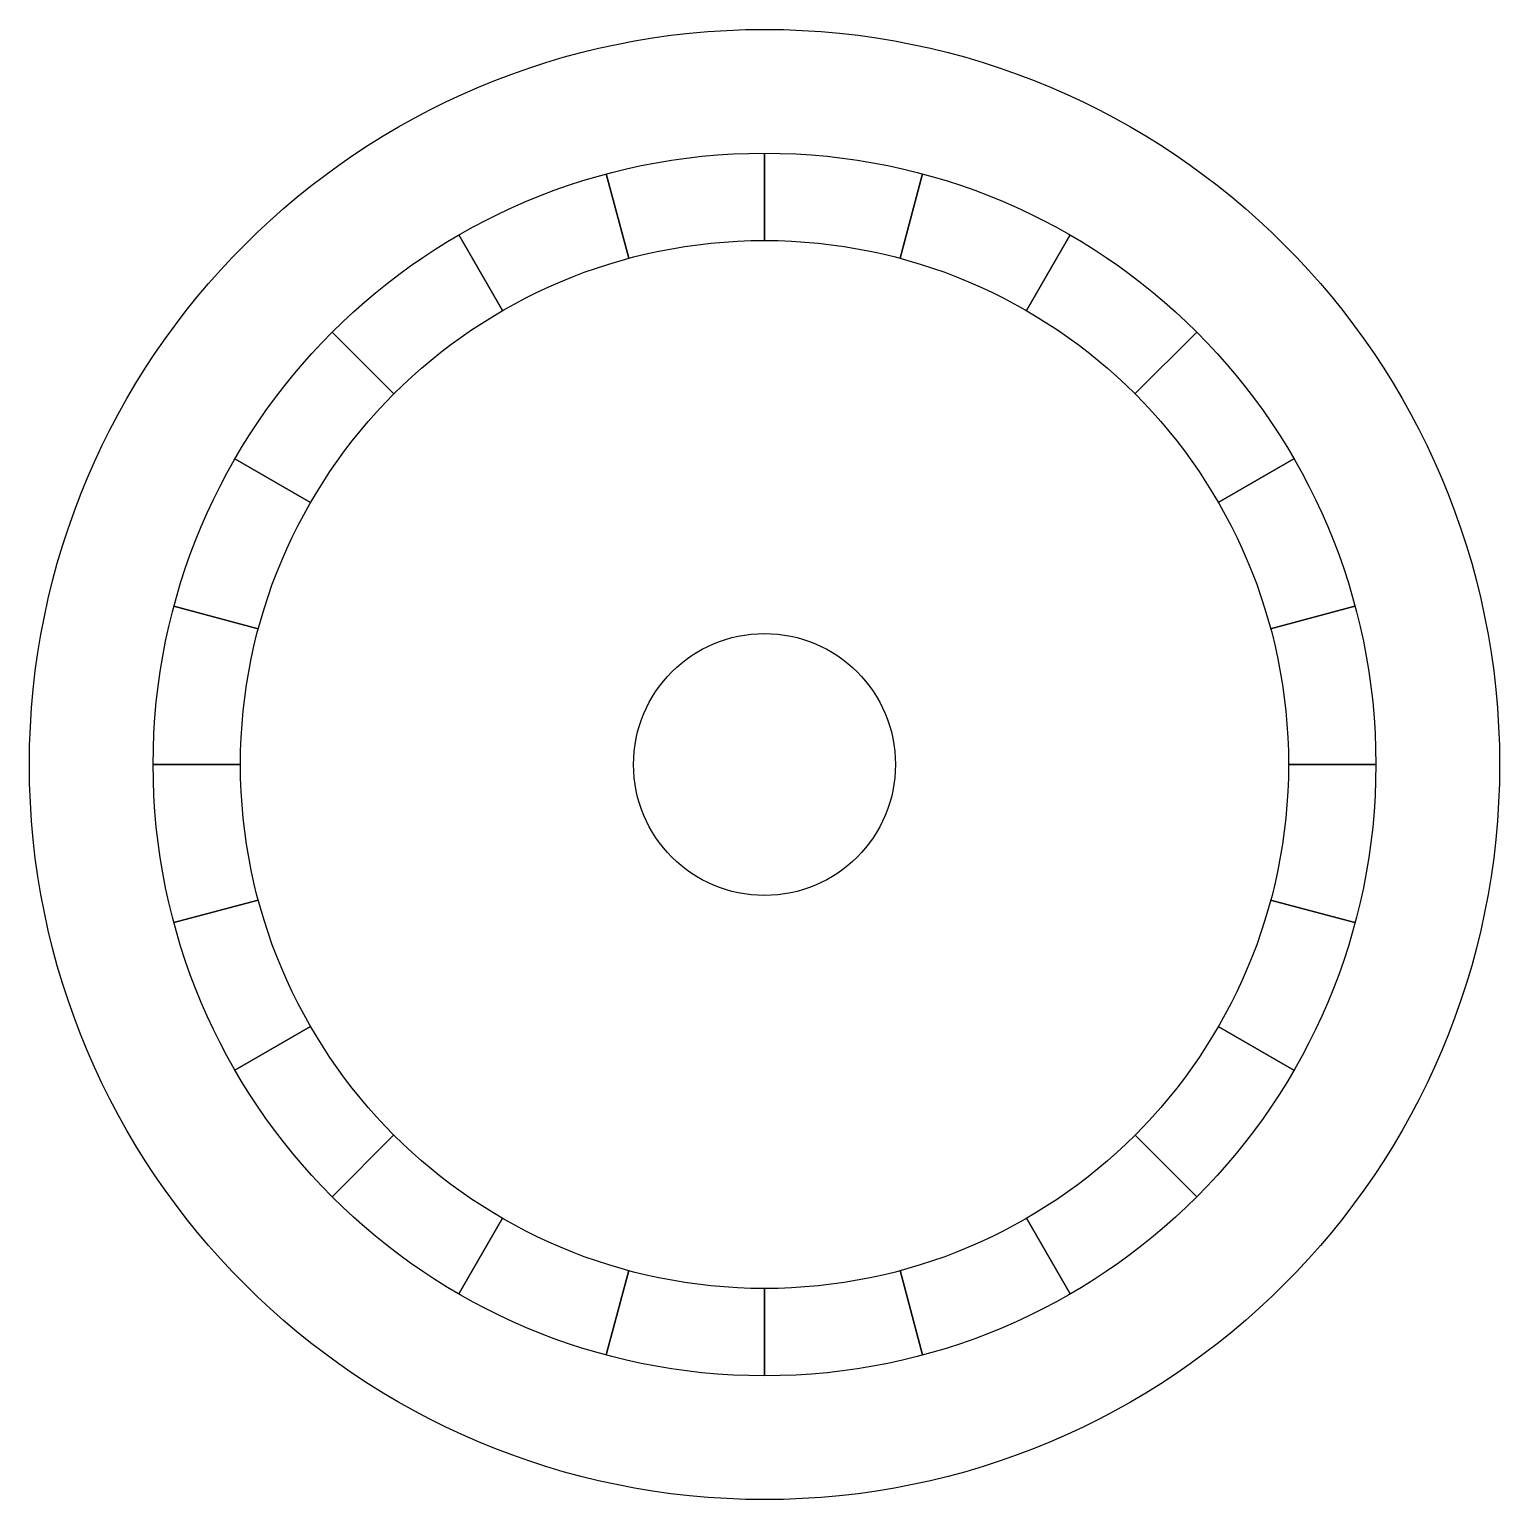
# Model space of a CAD drawing. Extents: x 0 to 16.8, y -16.8 to 0.
import ezdxf

# ---------------------------------------------------------------- set-up
doc = ezdxf.new("R2010")
doc.units = 0

msp = doc.modelspace()

# ---------------------------------------------------------------- linework, layer by layer
at = {"layer": 'layer0'}
for points in [[(8.388, -1.388, 6), (8.388, -2.388, 10)], [(8.388, -2.388, 10), (8.388, -1.388, 6)], [(6.835, -2.592, 10), (6.576, -1.626, 6)], [(6.576, -1.626, 6), (6.835, -2.592, 10)], [(10.199, -1.626, 6), (9.94, -2.592, 10)], [(9.94, -2.592, 10), (10.199, -1.626, 6)], [(4.888, -2.325, 6), (5.388, -3.191, 10)], [(5.388, -3.191, 10), (4.888, -2.325, 6)], [(11.888, -2.325, 6), (11.388, -3.191, 10)], [(11.388, -3.191, 10), (11.888, -2.325, 6)], [(3.438, -3.438, 6), (4.145, -4.145, 10)], [(4.145, -4.145, 10), (3.438, -3.438, 6)], [(13.337, -3.438, 6), (12.63, -4.145, 10)], [(12.63, -4.145, 10), (13.337, -3.438, 6)], [(3.191, -5.388, 10), (2.325, -4.888, 6)], [(2.325, -4.888, 6), (3.191, -5.388, 10)], [(13.584, -5.388, 10), (14.45, -4.888, 6)], [(14.45, -4.888, 6), (13.584, -5.388, 10)], [(1.626, -6.576, 6), (2.592, -6.835, 10)], [(2.592, -6.835, 10), (1.626, -6.576, 6)], [(14.183, -6.835, 10), (15.149, -6.576, 6)], [(15.149, -6.576, 6), (14.183, -6.835, 10)], [(2.388, -8.388, 10), (1.388, -8.388, 6)], [(1.388, -8.388, 6), (2.388, -8.388, 10)], [(15.388, -8.388, 6), (14.388, -8.388, 10)], [(14.388, -8.388, 10), (15.388, -8.388, 6)], [(2.592, -9.94, 10), (1.626, -10.199, 6)], [(1.626, -10.199, 6), (2.592, -9.94, 10)], [(15.149, -10.199, 6), (14.183, -9.94, 10)], [(14.183, -9.94, 10), (15.149, -10.199, 6)], [(3.191, -11.388, 10), (2.325, -11.888, 6)], [(2.325, -11.888, 6), (3.191, -11.388, 10)], [(14.45, -11.888, 6), (13.584, -11.388, 10)], [(13.584, -11.388, 10), (14.45, -11.888, 6)], [(3.438, -13.337, 6), (4.145, -12.63, 10)], [(4.145, -12.63, 10), (3.438, -13.337, 6)], [(12.63, -12.63, 10), (13.337, -13.337, 6)], [(13.337, -13.337, 6), (12.63, -12.63, 10)], [(5.388, -13.584, 10), (4.888, -14.45, 6)], [(4.888, -14.45, 6), (5.388, -13.584, 10)], [(11.888, -14.45, 6), (11.388, -13.584, 10)], [(11.388, -13.584, 10), (11.888, -14.45, 6)], [(6.835, -14.183, 10), (6.576, -15.149, 6)], [(6.576, -15.149, 6), (6.835, -14.183, 10)], [(9.94, -14.183, 10), (10.199, -15.149, 6)], [(10.199, -15.149, 6), (9.94, -14.183, 10)], [(8.388, -15.388, 6), (8.388, -14.388, 10)], [(8.388, -14.388, 10), (8.388, -15.388, 6)]]:
    msp.add_polyline3d(points, dxfattribs=at)
for centre, radius in [((8.388, -8.388, 2), 8.417), ((8.388, -8.388), 8.417), ((8.388, -8.388, 6), 7), ((8.388, -8.388, 6), 7), ((8.388, -8.388, 6), 7), ((8.388, -8.388, 6), 7), ((8.388, -8.388, 6), 7), ((8.388, -8.388, 6), 7), ((8.388, -8.388, 6), 7), ((8.388, -8.388, 6), 7), ((8.388, -8.388, 6), 7), ((8.388, -8.388, 6), 7), ((8.388, -8.388, 6), 7), ((8.388, -8.388, 6), 7), ((8.388, -8.388, 6), 7), ((8.388, -8.388, 6), 7), ((8.388, -8.388, 6), 7), ((8.388, -8.388, 6), 7), ((8.388, -8.388, 6), 7), ((8.388, -8.388, 6), 7), ((8.388, -8.388, 6), 7), ((8.388, -8.388, 6), 7), ((8.388, -8.388, 6), 7), ((8.388, -8.388, 6), 7), ((8.388, -8.388, 6), 7), ((8.388, -8.388, 6), 7), ((8.388, -8.388, 2), 7), ((8.388, -8.388, 10), 6), ((8.388, -8.388, 10), 6), ((8.388, -8.388, 10), 6), ((8.388, -8.388, 10), 6), ((8.388, -8.388, 10), 6), ((8.388, -8.388, 10), 6), ((8.388, -8.388, 10), 6), ((8.388, -8.388, 10), 6), ((8.388, -8.388, 10), 6), ((8.388, -8.388, 10), 6), ((8.388, -8.388, 10), 6), ((8.388, -8.388, 10), 6), ((8.388, -8.388, 10), 6), ((8.388, -8.388, 10), 6), ((8.388, -8.388, 10), 6), ((8.388, -8.388, 10), 6), ((8.388, -8.388, 10), 6), ((8.388, -8.388, 10), 6), ((8.388, -8.388, 10), 6), ((8.388, -8.388, 10), 6), ((8.388, -8.388, 10), 6), ((8.388, -8.388, 10), 6), ((8.388, -8.388, 10), 6), ((8.388, -8.388, 10), 6), ((8.388, -8.388, 10), 6), ((8.388, -8.388, 10), 1.5), ((8.388, -8.388), 1.5)]:
    msp.add_circle(centre, radius, dxfattribs=at)

doc.saveas('drawing.dxf')
